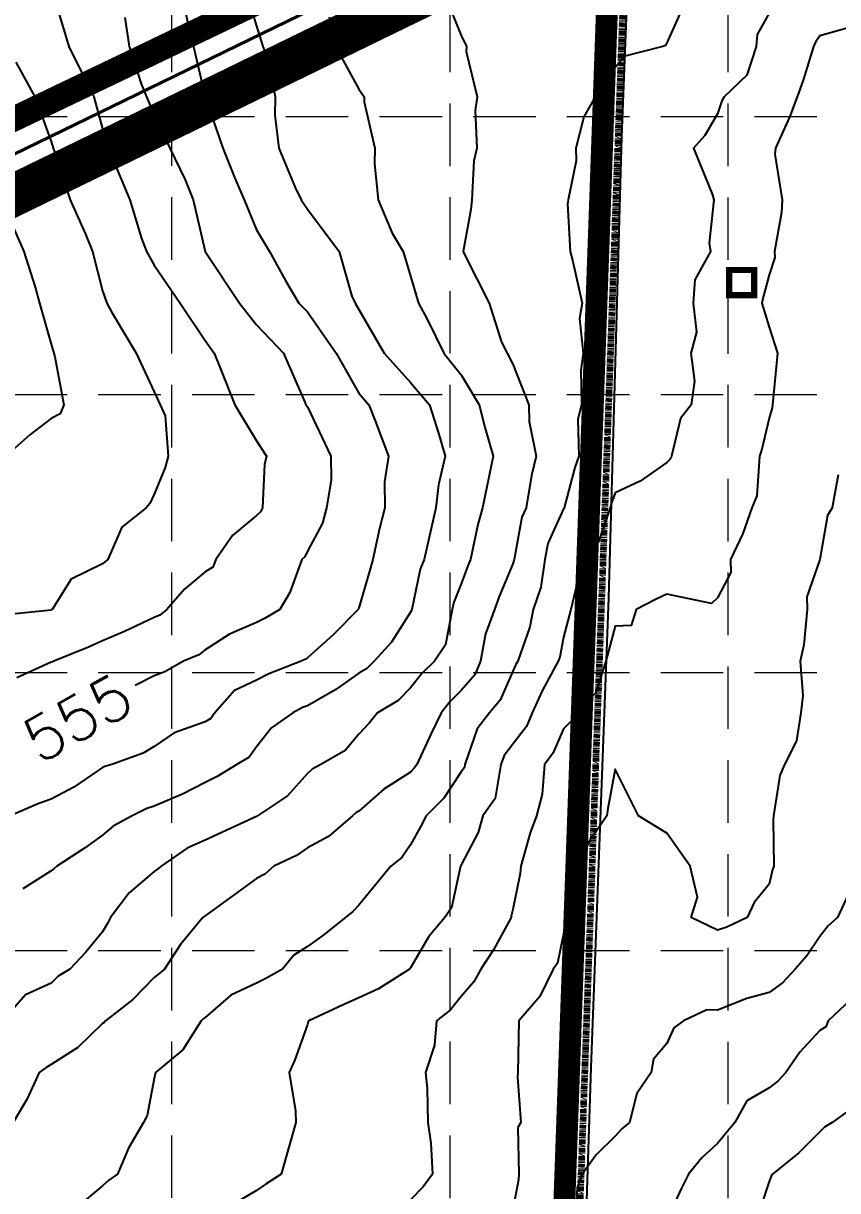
# Model space of a CAD drawing. Header units: inches. Extents: x 8135 to 11700, y -938 to 4760.
# Drawn here: x 8714.8 to 8975.4, y 2723.6 to 3096.9 of the extents above; entities that cross this region are included whole.
import ezdxf
from ezdxf.enums import TextEntityAlignment as Align

# ---------------------------------------------------------------- set-up
doc = ezdxf.new("R2010")
doc.units = ezdxf.units.IN
doc.header["$MEASUREMENT"] = 0
for name, pattern in [('DASHED', [0.75, 0.5, -0.25]), ('DOT2', [0.125, 0, -0.125]), ('HIDDEN', [0.375, 0.25, -0.125]), ('HIDDEN2', [0.1875, 0.125, -0.0625]), ('PHANTOM', [2.5, 1.25, -0.25, 0.25, -0.25, 0.25, -0.25])]:
    doc.linetypes.add(name, pattern=pattern)
for name, color, linetype in [('BNDY', 1, 'PHANTOM'), ('EC', 35, 'DASHED'), ('EXCAVATION-LIMITS-W&M', 3, 'DOT2'), ('FENCE', 8, 'FENCELINE3'), ('FINAL-REMEDIATION-2-27-07', 31, 'HIDDEN2'), ('GRID', 254, 'HIDDEN'), ('HATCH-2', 100, 'HIDDEN2'), ('LIMITS OF DISTURBANCE', 1, 'HIDDEN'), ('PH2-BNDY', 1, 'PHANTOM'), ('XBLDG', 5, 'Continuous')]:
    doc.layers.add(name, color=color, linetype=linetype)
doc.styles.get("Standard").update_dxf_attribs({"font": 'ARIAL.TTF'})
doc.styles.add('Style-simple', font='simple.shx')
doc.linetypes.add('FENCELINE3', pattern='A,0.8,-0.1,["X",Standard,S=0.1,R=0,X=-0.05,Y=-0.05],-0.1', length=1)

msp = doc.modelspace()

# ---------------------------------------------------------------- linework, layer by layer
at = {"layer": 'BNDY', "lineweight": 200}
msp.add_line((8919.88, 3474.23), (8814.15, 516.97), dxfattribs=at)
at = {"layer": 'EC', "color": 35, "linetype": 'Continuous', "flags": 128}
for points, elevation in [([(8765.48, 3105.91), (8767.99, 3094.42), (8769.24, 3089.41), (8772.92, 3073.41), (8778.64, 3056.91), (8782.51, 3047.33), (8785.45, 3040.41), (8789.42, 3030.88), (8793.6, 3023.91), (8798.78, 3014.41), (8802.97, 3007.41), (8805.67, 3004.57), (8814.84, 2991.41), (8822.17, 2978.6), (8825.39, 2974.91), (8827.33, 2969.75), (8831.69, 2958.41), (8830.33, 2950.25), (8830.51, 2941.91), (8828.75, 2935.34), (8826.6, 2925.41), (8825.66, 2922.03), (8822.17, 2910), (8822, 2909.58), (8821.96, 2909.41), (8813.87, 2901.21), (8805.67, 2893.94), (8805.03, 2893.56), (8803.74, 2892.91), (8793.38, 2888.89), (8789.42, 2886.81), (8782.35, 2883.48), (8776.1, 2876.41), (8774.77, 2874.56), (8772.92, 2873.46), (8763, 2869.99), (8756.67, 2865.57), (8753.09, 2863.49), (8743.12, 2859.91), (8740.85, 2859.24), (8740.17, 2858.89), (8730.95, 2852.63), (8723.67, 2848.79), (8719.78, 2847.36), (8710.58, 2843.41)], 554), ([(8849.67, 3105.91), (8854.92, 3092.95), (8856.57, 3089.41), (8856.47, 3087.91), (8860.03, 3073.41), (8859.39, 3068.94), (8859.87, 3056.91), (8858.92, 3052.92), (8858.28, 3040.41), (8858.02, 3037.32), (8855.54, 3023.91), (8856.06, 3022.77), (8863.87, 3007.41), (8867.8, 2994.92), (8869.64, 2991.41), (8871.42, 2987.87), (8876.53, 2974.91), (8876.68, 2969.57), (8878.85, 2958.41), (8877.43, 2952.31), (8875.67, 2941.91), (8874.33, 2938.96), (8871.82, 2925.41), (8871.77, 2925.07), (8871.42, 2924.05), (8867.1, 2913.61), (8865.56, 2909.41), (8862.68, 2901.66), (8861.13, 2892.91), (8859.25, 2888.58), (8854.92, 2883.51), (8851.35, 2880.04), (8848.49, 2876.41), (8845.24, 2869.74), (8840.73, 2859.91), (8839.9, 2858.66), (8838.67, 2857.44), (8830.14, 2851.95), (8822.17, 2844.93), (8821.2, 2844.39), (8820.07, 2843.41), (8812.44, 2836.85), (8805.67, 2833.17), (8802.25, 2830.79), (8794.97, 2827.41), (8792.04, 2824.76), (8789.42, 2823.36), (8772.92, 2811.49), (8772.63, 2811.21), (8772.2, 2810.91), (8765.09, 2802.36), (8759.92, 2794.41), (8758.1, 2792.96), (8756.67, 2791.75), (8749.86, 2784.72), (8741.07, 2777.91), (8740.66, 2777.42), (8740.17, 2777.07), (8732.21, 2769.38), (8723.67, 2763.97), (8722.09, 2763.02), (8719.87, 2761.41), (8716.03, 2752.94), (8711.58, 2745.41)], 551), ([(8786.41, 3105.91), (8789.42, 3096.01), (8791.41, 3089.41), (8792.67, 3086.21), (8795.36, 3073.41), (8795.26, 3067.48), (8796.55, 3056.91), (8801.81, 3044.34), (8803.74, 3040.41), (8805.67, 3037.41), (8815.85, 3023.91), (8819.95, 3009.63), (8820.93, 3007.41), (8822.17, 3005.37), (8830.26, 2991.41), (8838.67, 2982.04), (8844.73, 2974.91), (8847.62, 2965.82), (8849.78, 2958.41), (8847.67, 2949.27), (8846.8, 2941.91), (8843.04, 2925.41), (8841.8, 2922.34), (8839.06, 2909.41), (8839, 2909.08), (8838.67, 2908.6), (8832.58, 2899.01), (8827, 2892.91), (8824.6, 2890.48), (8822.17, 2889.03), (8814.74, 2883.85), (8805.67, 2878.66), (8804.07, 2878.04), (8800.99, 2876.41), (8794.2, 2871.56), (8789.42, 2865.51), (8787.08, 2862.25), (8783.15, 2859.91), (8776.86, 2855.98), (8772.92, 2854.16), (8765.94, 2850.5), (8756.67, 2846.54), (8754.26, 2845.82), (8749.6, 2843.41), (8743.56, 2840.13), (8740.17, 2837.31), (8734.32, 2833.08), (8725.55, 2827.41), (8724.54, 2826.54), (8723.67, 2825.82), (8714.58, 2820.14)], 553), ([(8724.77, 3104.81), (8729.3, 3089.41), (8734.55, 3078.86), (8737.36, 3073.41), (8740.17, 3063.1), (8742.01, 3056.91), (8743.2, 3053.88), (8748.91, 3040.41), (8752.55, 3028.04), (8754.17, 3023.91), (8756.67, 3019.49), (8765, 3007.41), (8772.92, 2995.41), (8775.82, 2991.41), (8777.91, 2986.42), (8782.45, 2974.91), (8789.42, 2963.4), (8792.58, 2958.41), (8792, 2955.79), (8791.3, 2941.91), (8790.7, 2940.62), (8789.42, 2939.48), (8781.76, 2933.07), (8776.42, 2925.41), (8775.41, 2923), (8772.92, 2921.48), (8766.33, 2915.9), (8760.67, 2909.41), (8758.42, 2907.63), (8756.67, 2906.9), (8747.21, 2902.37), (8740.17, 2899.44), (8735.66, 2897.42), (8724.5, 2892.91), (8723.95, 2892.63), (8723.67, 2892.55), (8712.72, 2887.54)], 556), ([(8812.69, 3098.9), (8814.73, 3089.41), (8822.17, 3075.78), (8823.87, 3073.41), (8823.82, 3071.76), (8827.25, 3056.91), (8827.16, 3051.93), (8828.33, 3040.41), (8832.85, 3029.73), (8836.32, 3023.91), (8838.67, 3015.99), (8841.28, 3007.41), (8844.09, 3002.08), (8849.37, 2991.41), (8854.92, 2984.49), (8860.69, 2974.91), (8862.54, 2967.29), (8865.18, 2958.41), (8861.76, 2941.91), (8860.27, 2936.57), (8857.89, 2925.41), (8857.04, 2923.36), (8854.92, 2917.6), (8852.56, 2911.74), (8852.06, 2909.41), (8849.83, 2898.08), (8846.34, 2892.91), (8842.42, 2889.1), (8838.67, 2884.35), (8834.73, 2880.36), (8828.13, 2876.41), (8825.5, 2873.08), (8822.17, 2869.56), (8817.76, 2864.32), (8810, 2859.91), (8807.21, 2858.37), (8805.67, 2857.03), (8799.32, 2849.86), (8789.73, 2843.41), (8789.55, 2843.29), (8789.42, 2843.23), (8772.92, 2835.69), (8767.17, 2833.08), (8758.86, 2827.41), (8757.72, 2826.35), (8756.67, 2825.61), (8748.7, 2818.88), (8742.64, 2810.91), (8741.82, 2809.26), (8740.17, 2806.33), (8734.74, 2799.84), (8729.71, 2794.41), (8725.88, 2792.2), (8723.67, 2789.91), (8715.45, 2786.26), (8708.2, 2777.91)], 552), ([(8925.43, 3101.08), (8920.67, 3090.68), (8920.27, 3089.81), (8919.41, 3089.41), (8907.27, 3086.41), (8904.17, 3082.79), (8899.42, 3078.02), (8897.8, 3073.41), (8894.13, 3066.95), (8891.57, 3056.91), (8891.72, 3052.86), (8889.17, 3040.41), (8888.97, 3039.12), (8889.81, 3023.91), (8890.49, 3021.09), (8893.59, 3007.41), (8892.73, 3002.51), (8893.89, 2991.41), (8893.17, 2985.91), (8893.45, 2974.91), (8892.25, 2970.34), (8892.59, 2958.41), (8891.28, 2954.81), (8887.82, 2941.91), (8887.78, 2941.8), (8887.67, 2941.64), (8882.62, 2930.55), (8881.67, 2925.41), (8880.37, 2916.61), (8877.95, 2909.41), (8876.87, 2903.88), (8872.98, 2892.91), (8872.43, 2891.89), (8871.42, 2889.66), (8867.42, 2880.41), (8864.01, 2876.41), (8860.05, 2871.28), (8856.08, 2859.91), (8855.91, 2858.92), (8854.92, 2857.52), (8849.35, 2849.07), (8843.64, 2843.41), (8842, 2840.13), (8838.67, 2834.17), (8835.88, 2830.12), (8832.4, 2827.41), (8822.17, 2814.93), (8820.19, 2812.9), (8811.04, 2805.54), (8805.67, 2801.63), (8801.3, 2798.85), (8797.74, 2794.41), (8792.38, 2791.41), (8789.42, 2789.98), (8781.17, 2786.16), (8772.92, 2778.94), (8772.35, 2778.49), (8771.67, 2777.91), (8765.85, 2768.59), (8757.1, 2761.41), (8756.67, 2759.41), (8754.41, 2747.61), (8753.28, 2745.41), (8748.42, 2737.16), (8744.95, 2728.91), (8742.17, 2726.92), (8740.17, 2725.13), (8724.91, 2712.41)], 550), ([(8747.31, 3098.78), (8748.62, 3089.41), (8752.48, 3077.48), (8754.2, 3073.41), (8756.67, 3067.65), (8761.62, 3056.91), (8766.57, 3046.87), (8769.17, 3040.41), (8772.92, 3023.91), (8783.98, 3007.41), (8789.42, 3000.45), (8797.99, 2991.41), (8804.88, 2975.72), (8805.22, 2974.91), (8805.67, 2974.22), (8813.19, 2958.41), (8813.34, 2950.74), (8811.76, 2941.91), (8810.55, 2937.04), (8805.67, 2928.09), (8804.83, 2926.27), (8803.87, 2925.41), (8800.11, 2914.89), (8796.84, 2909.41), (8792.13, 2906.66), (8789.42, 2905.29), (8780.76, 2901.57), (8772.92, 2896.53), (8770.92, 2894.94), (8766.08, 2892.91), (8760.02, 2889.52), (8756.67, 2888.26), (8750.53, 2885.1)], 555), ([(8953.42, 3100.11), (8949.58, 3093.25), (8949.26, 3089.41), (8946.3, 3080.32), (8939.05, 3073.41), (8938.27, 3072.06), (8936.92, 3067.91), (8932.86, 3061.04), (8929.28, 3056.91), (8935.3, 3042.06), (8935.76, 3040.41), (8934.3, 3026.57), (8934.73, 3023.91), (8929.64, 3014.81), (8929.1, 3007.41), (8930.15, 2998.08), (8928.37, 2991.41), (8929.54, 2982.41), (8928.52, 2974.91), (8925.05, 2970.47), (8922.22, 2958.41), (8921.66, 2957.41), (8920.67, 2956.41), (8912.13, 2950.45), (8904.17, 2946.69), (8902.9, 2943.19), (8902.55, 2941.91), (8898.71, 2930.87), (8894.9, 2925.41), (8892.62, 2920.61), (8890.01, 2909.41), (8887.67, 2900.57), (8886.43, 2894.17), (8885.98, 2892.91), (8880.81, 2883.38), (8877.66, 2876.41), (8875.76, 2872), (8871.42, 2866.39), (8868.6, 2862.73), (8867.62, 2859.91), (8865.79, 2849.04), (8861.83, 2843.41), (8860.34, 2838.16), (8854.92, 2827.79), (8854.8, 2827.54), (8854.73, 2827.41), (8851.84, 2814.05), (8849.69, 2810.91), (8844.58, 2804.91), (8838.67, 2794.81), (8838.49, 2794.59), (8838.31, 2794.41), (8828.43, 2788.15), (8822.17, 2785.22), (8817.11, 2782.98), (8806.13, 2777.91), (8805.98, 2777.6), (8805.67, 2776.73), (8801.69, 2765.46), (8799.81, 2761.41), (8801.88, 2749.14), (8802.01, 2745.41), (8797.29, 2728.91), (8792.51, 2725.78), (8789.42, 2723.64), (8782.38, 2719.45)], 549), ([(8979.87, 3095.72), (8969.67, 3092.83), (8968.23, 3090.87), (8967.62, 3089.41), (8964.35, 3078.65), (8962.43, 3073.41), (8959.92, 3066.81), (8955.48, 3056.91), (8955.31, 3054.99), (8957.57, 3040.41), (8957.37, 3036.4), (8955.21, 3023.91), (8955.29, 3022.01), (8953.42, 3016.41), (8951.57, 3009.26), (8951.12, 3007.41), (8953.42, 2999.73), (8956.17, 2991.41), (8954.48, 2974.91), (8954.44, 2973.88), (8953.42, 2970.57), (8951.09, 2960.74), (8950.38, 2958.41), (8949.55, 2945.78), (8947.92, 2941.91), (8945.07, 2933.77), (8941.05, 2925.41), (8941.21, 2921.25), (8936.92, 2913.17), (8934.95, 2911.35), (8920.67, 2914.36), (8917.27, 2912.71), (8910.92, 2909.41), (8909.3, 2904.29), (8904.17, 2904.11), (8901.22, 2892.91), (8897.93, 2882.66), (8891.86, 2876.41), (8890.21, 2873.87), (8887.67, 2871.29), (8884.27, 2863.37), (8881.6, 2859.91), (8880.81, 2850.38), (8879.02, 2843.41), (8876.93, 2837.99), (8874.02, 2827.41), (8873.79, 2825.01), (8871.42, 2813.52), (8870.94, 2811.4), (8870.84, 2810.91), (8865.21, 2800.63), (8861.19, 2794.41), (8858.92, 2790.42), (8854.92, 2785.73), (8851.44, 2781.45), (8846.95, 2777.91), (8846.39, 2770.08), (8843.48, 2761.41), (8843.96, 2756.21), (8844.22, 2745.41), (8845.17, 2738.81), (8845.7, 2728.91), (8842.74, 2724.79), (8838.67, 2720.66)], 548), ([(8712.42, 3084.49), (8718.45, 3073.41), (8723.67, 3059.04), (8724.37, 3056.91), (8724.79, 3055.79), (8729.74, 3040.41), (8734.67, 3029.41), (8736.87, 3023.91), (8740.17, 3011.34), (8741.46, 3007.41), (8743.02, 3004.65), (8750.85, 2991.41), (8756.67, 2979.04), (8758.61, 2974.91), (8760.19, 2971.34), (8761.14, 2958.41), (8760.18, 2954.85), (8756.67, 2946.31), (8755.27, 2943.31), (8754.14, 2941.91), (8746.33, 2935.76), (8741.78, 2925.41), (8740.91, 2924.7), (8740.17, 2924.02), (8730.13, 2919.15), (8724.06, 2909.41), (8723.79, 2909.29), (8723.67, 2909.24), (8709.06, 2907.75)], 557), ([(8707.86, 3039.96), (8714.94, 3023.91), (8718.62, 3012.54), (8719.94, 3007.41), (8723.67, 2994.23), (8724.51, 2991.41), (8724.91, 2990.17), (8727.72, 2974.91), (8726.54, 2972.04), (8723.67, 2970.51), (8716.89, 2965.3), (8709.18, 2958.41)], 558), ([(8975.57, 2952.52), (8973.59, 2941.91), (8972.11, 2939.48), (8969.67, 2925.41), (8965.51, 2913.51), (8965.61, 2909.41), (8964.55, 2898.11), (8963.39, 2892.91), (8964.26, 2881.91), (8963.55, 2876.41), (8962.25, 2867.45), (8958.37, 2859.91), (8956.92, 2856.36), (8954.88, 2843.41), (8954.73, 2842.12), (8954.97, 2827.41), (8954.53, 2826.29), (8953.42, 2821.59), (8948.65, 2815.69), (8946.44, 2810.91), (8939.94, 2807.89), (8936.92, 2806.92), (8928.52, 2810.91), (8930.51, 2817.42), (8928.15, 2827.41), (8920.67, 2837.92), (8911.67, 2843.41), (8904.17, 2858.41), (8901.82, 2845.77), (8901.47, 2843.41), (8896.01, 2835.33), (8891.67, 2827.41), (8892, 2823.08), (8889.62, 2810.91), (8889.54, 2809.04), (8887.67, 2805.7), (8885.75, 2796.36), (8884.37, 2794.41), (8880.06, 2785.64), (8873.34, 2777.91), (8873.02, 2761.41), (8872.93, 2759.93), (8873.95, 2745.41), (8873.01, 2743.8), (8873.33, 2728.91), (8873.27, 2727.04), (8871.42, 2717.57)], 547), ([(8978.77, 2818.31), (8975.28, 2810.91), (8972.35, 2808.23), (8969.67, 2804.85), (8965.48, 2798.67), (8961.8, 2794.41), (8957.75, 2790.02), (8953.42, 2786.95), (8946.33, 2785.01), (8936.92, 2781.36), (8933.48, 2781.41), (8926.09, 2777.91), (8922.9, 2775.65), (8920.67, 2770.69), (8916.43, 2765.65), (8915.72, 2761.41), (8911.1, 2754.69), (8908.71, 2745.41), (8906.26, 2743.32), (8904.17, 2740.98), (8898.06, 2735.02), (8893.64, 2728.91), (8891.99, 2724.59), (8891.4, 2712.41)], 546), ([(8979.49, 2784.6), (8972.33, 2777.91), (8971.58, 2776.01), (8969.67, 2774.82), (8963.27, 2767.91), (8958.75, 2761.41), (8956.23, 2758.65), (8953.42, 2756.51), (8946.26, 2752.36), (8942.51, 2745.41), (8936.92, 2738.69), (8931.88, 2734.04), (8927.64, 2728.91), (8925.32, 2724.2), (8920.67, 2714.24)], 545), ([(8980.86, 2750.57), (8973.58, 2745.41), (8971.16, 2743.93), (8969.67, 2742.38), (8962.97, 2735.71), (8954.56, 2728.91), (8954.14, 2728.18), (8953.42, 2726.55), (8949.97, 2715.86)], 544)]:
    msp.add_lwpolyline(points, dxfattribs=dict(at, elevation=elevation))
at = {"layer": 'EXCAVATION-LIMITS-W&M', "flags": 128}
msp.add_lwpolyline([(9041.31, 1759.07), (9109.46, 1482.12, 0.512452), (9260.08, 1421.54), (9656.12, 1672.44), (9998.37, 1798.88), (10191.91, 1827.12), (10452.39, 1948.71), (11093.29, 2446.05), (11191.15, 2162.46), (9973.57, 1130.51), (9545.9, 1031.03), (8620.57, 1114.85, -0.363359), (8552.62, 1183.07), (8481.2, 2007.98), (8481.82, 2302.15), (8479.13, 2341.55), (8500.57, 2941.17), (8907.9, 3139.23), (8912, 3253.8), (9234.32, 3057.67), (9245.94, 3030.34), (9277.45, 2993.8), (9308.42, 2975.23), (9434.31, 2920.7), (9366.46, 2701.97), (9095.11, 2301.51), (9081.78, 2123.18), (9040.33, 1945)], format="xyb", close=True, dxfattribs=at)
at = {"layer": 'FENCE', "flags": 128}
msp.add_lwpolyline([(9113.37, 1422.91), (9108.74, 1356.97), (9101.14, 1254.04), (9093.19, 1225.61), (9038.38, 1087.84), (8982.22, 943.61), (8930.62, 810.49), (8873.81, 667.9), (8843.46, 589.04), (8819.32, 526.92), (8819.44, 570.15), (8823.17, 650.27), (8828.76, 784.39), (8835.27, 936.1), (8842.83, 1105.26), (8847.47, 1222.33), (8852.16, 1345.73), (8860.03, 1532.66), (8866.73, 1690.04), (8869.54, 1802.89), (8863.42, 1824.87), (8867.46, 1979.57), (8876.35, 2137.96), (8878.43, 2259.53), (8882.36, 2319.28), (8881.59, 2343.41), (8887.15, 2488.32), (8892.05, 2625.35), (8896.48, 2762.94), (8902.11, 2913.13), (8906.31, 3060.59), (8909.84, 3150.98), (8912.73, 3242.83), (8914.99, 3324.42), (8917.62, 3402.01), (8922.56, 3439.96), (8930.64, 3474.67), (8992.32, 3474.44), (9070.86, 3473.23), (9134.97, 3473.24), (9218.74, 3473.46), (9222.93, 3561.16), (9226.47, 3679.94), (9230.2, 3790.85), (9231.5, 3845.95), (9233.23, 3890.36)], dxfattribs=at)
at = {"layer": 'FENCE', "ltscale": 0.25, "const_width": 1}
msp.add_lwpolyline([(8411.3, 1448.89), (8397.99, 1476.24), (8490.95, 2947.61), (8908.31, 3150.55)], dxfattribs=at)
at = {"layer": 'FINAL-REMEDIATION-2-27-07', "const_width": 10}
msp.add_lwpolyline([(9487.43, 2896.84), (8911.76, 3181.74), (8907.9, 3139.23), (8500.57, 2941.17), (8408.14, 1478.24), (8575.01, 1135.38)], dxfattribs=at)
at = {"layer": 'GRID', "color": 252, "linetype": 'HIDDEN', "lineweight": 0, "ltscale": 80}
for p, q in [((8762.16, -488.75), (8762.44, 4663.86)), ((8851.72, -488.76), (8851.24, 4663.54)), ((8940.93, -488.78), (8940.02, 4663.61)), ((8228.76, 3067.02), (11606.69, 3067.02)), ((8228.76, 2978.13), (11606.69, 2978.13)), ((8228.76, 2889.24), (11606.69, 2889.24)), ((8228.76, 2800.34), (11606.69, 2800.34))]:
    msp.add_line(p, q, dxfattribs=at)
at = {"layer": 'HATCH-2', "const_width": 7}
msp.add_lwpolyline([(8902.61, 3131.1), (8873.78, 2324.63), (8564.41, 2345.91), (8503.21, 1475.95), (8424.01, 1457.06), (8413.21, 1479.24), (8505.37, 2937.95)], close=True, dxfattribs=at)
at = {"layer": 'LIMITS OF DISTURBANCE', "color": 1, "ltscale": 150, "const_width": 8}
msp.add_lwpolyline([(9510.77, 2909.55), (8908.92, 3203.74), (8889.52, 3198.35), (8888.44, 3150.95), (8474.27, 2952.48), (8372.31, 1464.87), (8518.5, 1122.97)], dxfattribs=at)
at = {"layer": 'PH2-BNDY'}
msp.add_line((8919.88, 3474.23), (8814.15, 516.97), dxfattribs=at)
at = {"layer": 'XBLDG', "const_width": 2}
msp.add_lwpolyline([(8940.64, 3017.98), (8940.64, 3009.98), (8948.64, 3009.98), (8948.64, 3017.98)], close=True, dxfattribs=at)

# ---------------------------------------------------------------- texts
at = {"layer": 'EC', "color": 35, "style": 'Style-simple'}
msp.add_text('555', height=14, rotation=29.3391, dxfattribs=at).set_placement((8732.17, 2874.79, 555), align=Align.MIDDLE_CENTER)

doc.saveas('drawing.dxf')
